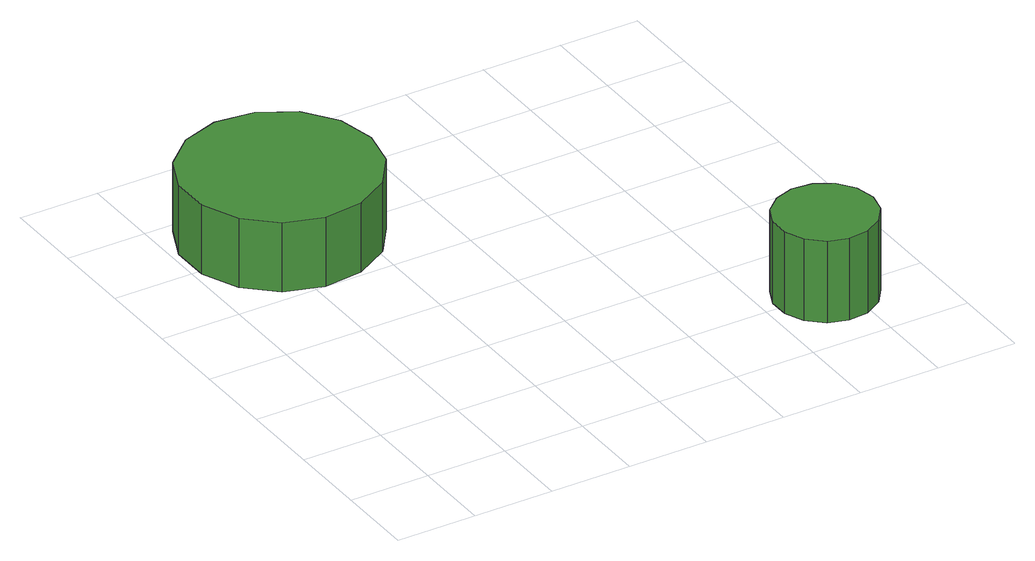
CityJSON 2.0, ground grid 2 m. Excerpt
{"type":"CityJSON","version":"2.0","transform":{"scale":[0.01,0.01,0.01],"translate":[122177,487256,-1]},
"CityObjects":{
"tree1":{"type":"SolitaryVegetationObject","attributes":{"function":"something"},"geometry":[{"type":"MultiSurface","lod":"1","boundaries":[[[0,1,2,3,4,5,6,7,8,9,10,11,12,13,14]],[[15,16,17,18,19,20,21,22,23,24,25,26,27,28,29]],[[0,29,28,1]],[[1,28,27,2]],[[2,27,26,3]],[[3,26,25,4]],[[4,25,24,5]],[[5,24,23,6]],[[6,23,22,7]],[[7,22,21,8]],[[8,21,20,9]],[[9,20,19,10]],[[10,19,18,11]],[[11,18,17,12]],[[12,17,16,13]],[[13,16,15,14]],[[14,15,29,0]]]}]},
"tree2":{"type":"SolitaryVegetationObject","attributes":{"function":"something"},"geometry":[{"type":"MultiSurface","lod":"1","boundaries":[[[30,31,32,33,34,35,36,37,38,39,40,41,42,43,44]],[[45,46,47,48,49,50,51,52,53,54,55,56,57,58,59]],[[30,59,58,31]],[[31,58,57,32]],[[32,57,56,33]],[[33,56,55,34]],[[34,55,54,35]],[[35,54,53,36]],[[36,53,52,37]],[[37,52,51,38]],[[38,51,50,39]],[[39,50,49,40]],[[40,49,48,41]],[[41,48,47,42]],[[42,47,46,43]],[[43,46,45,44]],[[44,45,59,30]]]}]}
},
"vertices":[
[488,1037,255],[468,1133,255],[410,1213,255],[324,1262,255],[226,1273,255],[132,1242,255],[59,1176,255],[19,1086,255],[19,988,255],[59,897,255],[132,831,255],[226,801,255],[324,811,255],[410,861,255],[468,940,255],[468,940,76],[410,861,76],[324,811,76],[226,801,76],[132,831,76],[59,897,76],[19,988,76],[19,1086,76],[59,1176,76],[132,1242,76],[226,1273,76],[324,1262,76],[410,1213,76],[468,1133,76],[488,1037,76],
[1275,196,289],[1264,247,289],[1234,288,289],[1189,314,289],[1138,319,289],[1090,303,289],[1051,269,289],[1031,222,289],[1031,171,289],[1051,124,289],[1090,89,289],[1138,74,289],[1189,79,289],[1234,105,289],[1264,146,289],[1264,146,77],[1234,105,77],[1189,79,77],[1138,74,77],[1090,89,77],[1051,124,77],[1031,171,77],[1031,222,77],[1051,269,77],[1090,303,77],[1138,319,77],[1189,314,77],[1234,288,77],[1264,247,77],[1275,196,77]
]}
